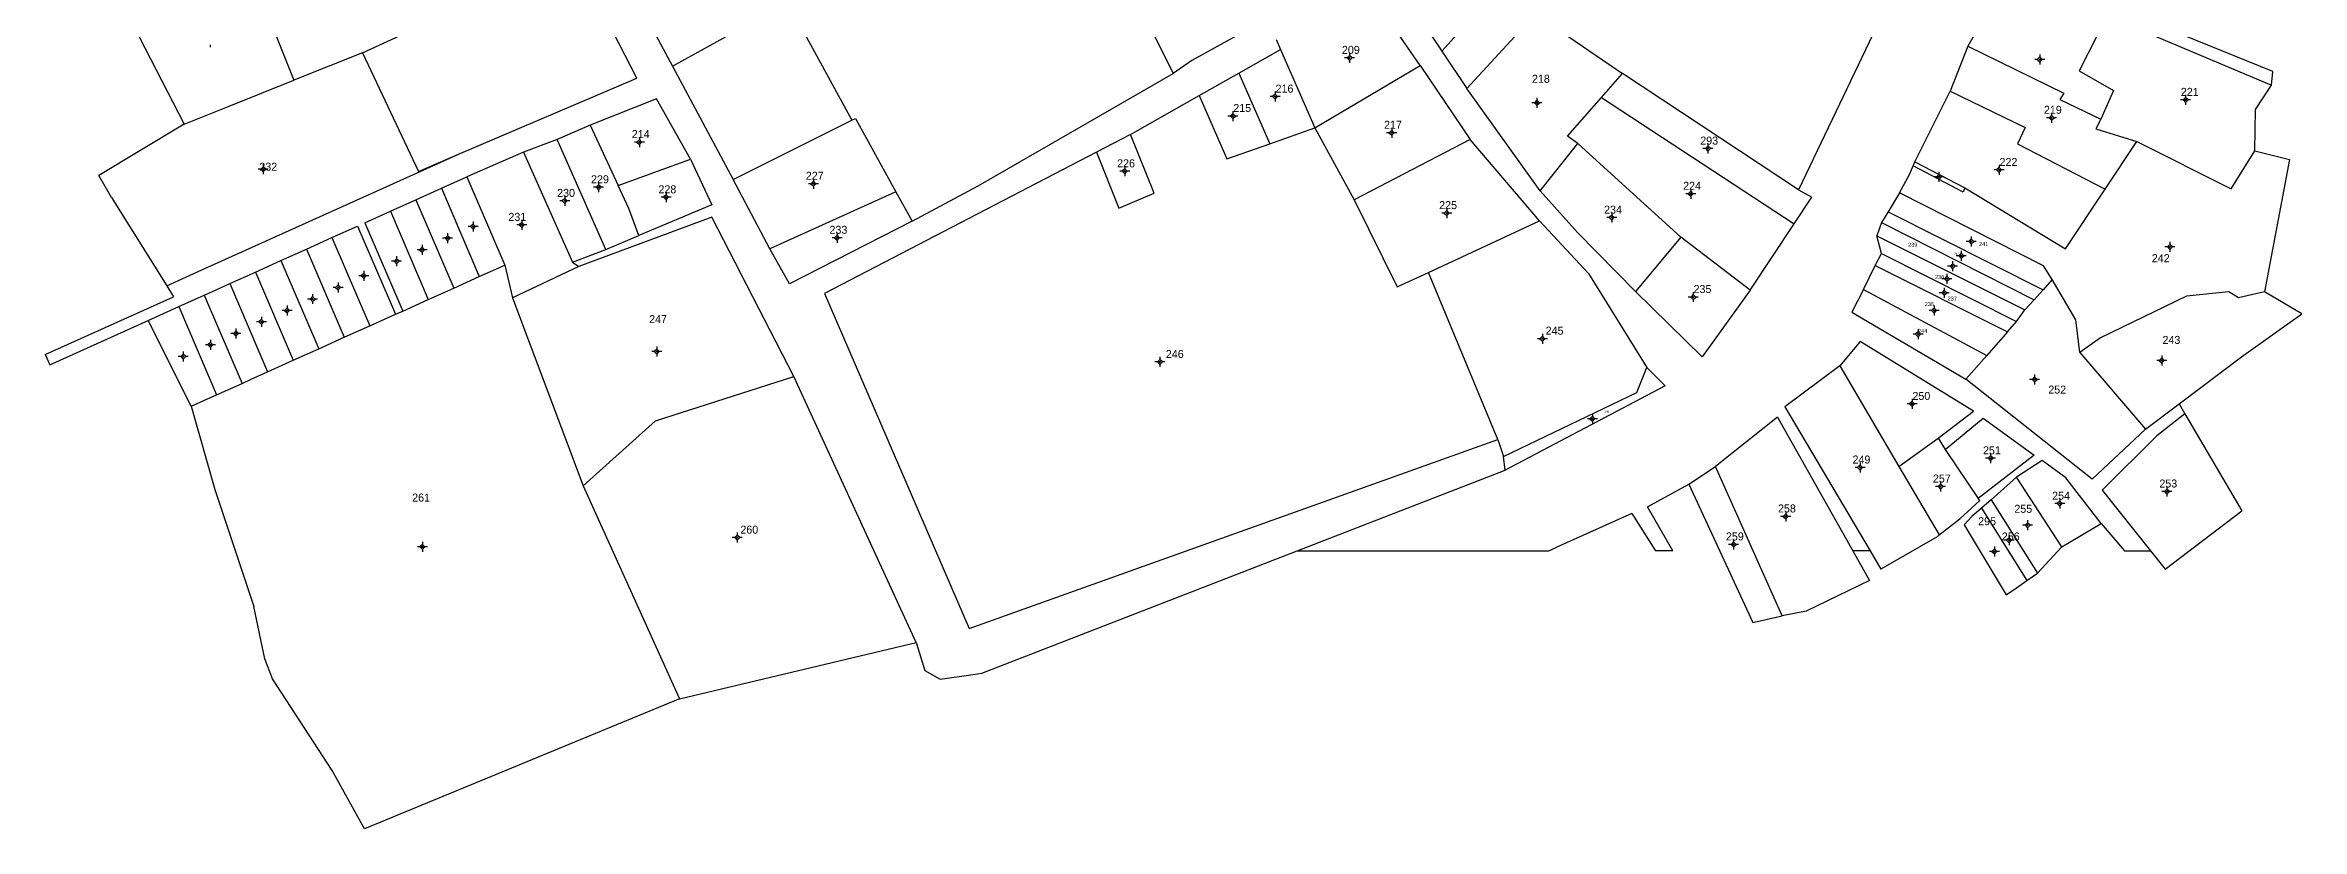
# Model space of a CAD drawing. Extents: x 364958 to 365522, y 1839430 to 1840018.
# Drawn here: x 364958 to 365522, y 1839430 to 1839626 of the extents above; entities that cross this region are included whole.
import ezdxf

# ---------------------------------------------------------------- set-up
doc = ezdxf.new("R2010")
doc.units = 0
for name, color, linetype in [('Level 10', 7, 'Continuous'), ('Level 11', 7, 'Continuous'), ('Level 15', 7, 'Continuous')]:
    doc.layers.add(name, color=color, linetype=linetype)

msp = doc.modelspace()

# ---------------------------------------------------------------- linework, layer by layer
at = {"layer": 'Level 10'}
for p, q in [((365106.21, 1839618.23), (365072.65, 1839684.1)), ((365129.58, 1839663.27), (365159.97924, 1839607.67139)), ((365008.51, 1839647.65), (365020.51, 1839617.71)), ((365295.01, 1839643.53), (365307.44, 1839624.92)), ((365229.19, 1839641.78), (365240.29, 1839619.39)), ((365302.02, 1839621.35), (365288.6, 1839640.78)), ((365307.44, 1839624.92), (365321.54, 1839640.76)), ((365445.5, 1839637.85), (365438.84, 1839626.18)), ((364979.06, 1839633.89), (364993.11, 1839606.69)), ((365115.11, 1839621.2), (365141.38, 1839635.69)), ((365313.64, 1839615.65), (365330.69, 1839634.06)), ((365334.13, 1839631.92), (365352.59, 1839619.41)), ((365417.94, 1839635.03), (365396.52, 1839590.31)), ((365470.69, 1839635.04), (365514.78, 1839616.47)), ((365515.07, 1839619.86), (365479.56, 1839634.31)), ((365037.69, 1839624.56), (365050.34, 1839630.4)), ((365110.4, 1839630.02), (365115.11, 1839621.2)), ((365259.26, 1839630.55), (365244.93, 1839622.61)), ((365266.01, 1839627.86), (365267.1, 1839625.37)), ((365438.84, 1839626.18), (365434.48, 1839614.94)), ((365438.84, 1839626.18), (365462.86, 1839614.45)), ((365471.31, 1839629.01), (365466.72, 1839620.03)), ((365037.69, 1839624.56), (365020.51, 1839617.71)), ((365037.69, 1839624.56), (365051.62, 1839594.86)), ((365115.11, 1839621.2), (365130.26, 1839592.87)), ((365244.93, 1839622.61), (365240.29, 1839619.39)), ((365256.66, 1839619.46), (365267.1, 1839625.37)), ((365267.1, 1839625.37), (365275.68, 1839605.79)), ((365275.68, 1839605.79), (365302.02, 1839621.35)), ((365302.02, 1839621.35), (365314.51, 1839602.9)), ((365307.44, 1839624.92), (365313.64, 1839615.65)), ((365004.36, 1839611.21), (365020.51, 1839617.71)), ((365061.6798, 1839599.1666), (365106.21, 1839618.23)), ((365191.51, 1839591.32), (365240.29, 1839619.39)), ((365246.74, 1839613.85), (365256.66, 1839619.46)), ((365256.66, 1839619.46), (365264.42, 1839601.81)), ((365332, 1839590.05), (365313.64, 1839615.65)), ((365347.32, 1839613.39), (365352.59, 1839619.41)), ((365396.52, 1839590.31), (365352.59, 1839619.41)), ((365425.63, 1839597.31), (365434.48, 1839614.94)), ((365434.48, 1839614.94), (365453.17, 1839605.84)), ((365466.72, 1839620.03), (365475.31, 1839615.11)), ((365475.31, 1839615.11), (365472.14, 1839607.97)), ((365510.73, 1839610.38), (365514.78, 1839616.47)), ((365514.78, 1839616.47), (365515.07, 1839619.86)), ((364993.11, 1839606.69), (365004.36, 1839611.21)), ((365111.12, 1839613.05), (365094.59, 1839606.47)), ((365119.61, 1839597.92), (365111.12, 1839613.05)), ((365229.58, 1839604.14), (365246.74, 1839613.85)), ((365246.74, 1839613.85), (365253.71, 1839598.02)), ((365338.82, 1839603.68), (365347.32, 1839613.39)), ((365347.32, 1839613.39), (365395.46, 1839581.78)), ((365462.86, 1839614.45), (365461.83, 1839612.84)), ((365461.83, 1839612.84), (365472.14, 1839607.97)), ((365510.56, 1839600), (365510.73, 1839610.38)), ((364993.11, 1839606.69), (364971.8, 1839593.88)), ((365094.59, 1839606.47), (365086.3, 1839602.86)), ((365094.59, 1839606.47), (365101.56, 1839591.4)), ((365130.26, 1839592.87), (365159.97924, 1839607.67139)), ((365159.97924, 1839607.67139), (365160.88, 1839608.12)), ((365160.88, 1839608.12), (365170.98, 1839589.81)), ((365229.58, 1839604.14), (365221.08, 1839599.67)), ((365235.52, 1839589.46), (365229.58, 1839604.14)), ((365264.42, 1839601.81), (365275.68, 1839605.79)), ((365275.68, 1839605.79), (365285.48, 1839587.76)), ((365341.4, 1839601.83), (365338.82, 1839603.68)), ((365453.17, 1839605.84), (365451.28, 1839601.76)), ((365472.14, 1839607.97), (365470.87, 1839605.51)), ((365470.87, 1839605.51), (365481.12, 1839602.34)), ((364997.53, 1839570.27), (365061.31, 1839599)), ((365051.62, 1839594.86), (365061.6798, 1839599.1666)), ((365061.31, 1839599), (365061.6798, 1839599.1666)), ((365077.92, 1839599.74), (365063.77, 1839593.53)), ((365086.3, 1839602.86), (365077.92, 1839599.74)), ((365077.92, 1839599.74), (365090.11, 1839572.18)), ((365098.46, 1839575.39), (365086.3, 1839602.86)), ((365101.56, 1839591.4), (365119.61, 1839597.92)), ((365119.61, 1839597.92), (365124.99, 1839586.57)), ((365221.08, 1839599.67), (365153.13, 1839564.37)), ((365221.08, 1839599.67), (365226.69, 1839585.69)), ((365253.71, 1839598.02), (365264.42, 1839601.81)), ((365314.51, 1839602.9), (365285.48, 1839587.76)), ((365331.85, 1839582.5), (365314.51, 1839602.9)), ((365332, 1839590.05), (365341.4, 1839601.83)), ((365341.4, 1839601.83), (365367.16, 1839578.45)), ((365451.28, 1839601.76), (365473.19, 1839590.41)), ((365473.19, 1839590.41), (365481.12, 1839602.34)), ((365481.12, 1839602.34), (365504.66, 1839590.53)), ((365504.66, 1839590.53), (365510.56, 1839600)), ((365510.56, 1839600), (365519.3, 1839597.85)), ((365519.3, 1839597.85), (365513.03, 1839564.75)), ((364974.89, 1839588.36), (364971.8, 1839593.88)), ((365057.39139, 1839590.65675), (365063.77, 1839593.53)), ((365063.77, 1839593.53), (365073.23, 1839571.48)), ((365139.47, 1839575.49), (365130.26, 1839592.87)), ((365421.82, 1839589.52), (365424.37, 1839594.25)), ((365424.37, 1839594.25), (365425.19, 1839596.32)), ((365425.19, 1839596.32), (365425.63, 1839597.31)), ((365437.69, 1839589.73), (365425.19, 1839596.32)), ((365425.63, 1839597.31), (365438.09, 1839590.75)), ((364974.89, 1839588.36), (364988.73068, 1839566.30031)), ((365044.61861, 1839584.90325), (365051.00081, 1839587.77811)), ((365051.00081, 1839587.77811), (365057.39139, 1839590.65675)), ((365051.00081, 1839587.77811), (365060.46149, 1839565.72342)), ((365057.39139, 1839590.65675), (365066.84993, 1839568.60359)), ((365104.24, 1839585.59), (365101.56, 1839591.4)), ((365124.99, 1839586.57), (365106.69, 1839578.9)), ((365170.98, 1839589.81), (365139.47, 1839575.49)), ((365170.98, 1839589.81), (365175.04, 1839582.46)), ((365175.04, 1839582.46), (365191.51, 1839591.32)), ((365226.69, 1839585.69), (365235.52, 1839589.46)), ((365285.48, 1839587.76), (365296.28, 1839566.03)), ((365341.31, 1839579.59), (365332, 1839590.05)), ((365395.46, 1839581.78), (365399.88, 1839588.44)), ((365396.52, 1839590.31), (365399.88, 1839588.44)), ((365421.82, 1839589.52), (365418.99, 1839584.81)), ((365457.8, 1839571.29), (365421.82, 1839589.52)), ((365438.09, 1839590.75), (365437.69, 1839589.73)), ((365438.09, 1839590.75), (365463.28, 1839575.56)), ((365463.28, 1839575.56), (365473.19, 1839590.41)), ((365030.03134, 1839578.32689), (365036.41, 1839581.2)), ((365036.41, 1839581.2), (365045.87, 1839559.15)), ((365038.24, 1839582.03), (365044.61861, 1839584.90325)), ((365038.24, 1839582.03), (365047.7, 1839559.97)), ((365044.61861, 1839584.90325), (365054.08144, 1839562.84702)), ((365124.97, 1839583.44), (365091.75, 1839571.1)), ((365106.69, 1839578.9), (365104.24, 1839585.59)), ((365145.42, 1839543.59), (365124.97, 1839583.44)), ((365175.04, 1839582.46), (365144.36, 1839566.78)), ((365304.08, 1839569.64), (365331.85, 1839582.5)), ((365331.85, 1839582.5), (365344.09, 1839569.32)), ((365384.45, 1839565.2), (365395.46, 1839581.78)), ((365417.25, 1839582.09), (365416.11, 1839578.76)), ((365418.99, 1839584.81), (365417.25, 1839582.09)), ((365417.25, 1839582.09), (365455.41, 1839562.76)), ((365418.99, 1839584.81), (365457.69, 1839565.28)), ((365017.26203, 1839572.57526), (365023.6407, 1839575.44838)), ((365023.6407, 1839575.44838), (365030.03134, 1839578.32689)), ((365023.6407, 1839575.44838), (365033.10199, 1839553.39536)), ((365030.03134, 1839578.32689), (365039.48839, 1839556.27376)), ((365090.11, 1839572.18), (365098.46, 1839575.39)), ((365098.46, 1839575.39), (365106.69, 1839578.9)), ((365144.36, 1839566.78), (365139.47, 1839575.49)), ((365355.85, 1839564.84), (365341.31, 1839579.59)), ((365367.16, 1839578.45), (365355.85, 1839564.84)), ((365384.45, 1839565.2), (365367.16, 1839578.45)), ((365416.11, 1839578.76), (365453.15, 1839560.26)), ((365417.28, 1839574.32), (365416.11, 1839578.76)), ((364988.73068, 1839566.30031), (364997.53, 1839570.27)), ((365004.48913, 1839566.82202), (365010.87977, 1839569.70053)), ((365010.87977, 1839569.70053), (365017.26203, 1839572.57526)), ((365010.87977, 1839569.70053), (365020.33877, 1839547.64287)), ((365017.26203, 1839572.57526), (365026.72038, 1839550.51911)), ((365066.84993, 1839568.60359), (365073.23, 1839571.48)), ((365073.23, 1839571.48), (365075.14, 1839563.31)), ((365091.75, 1839571.1), (365075.14, 1839563.31)), ((365090.11, 1839572.18), (365091.75, 1839571.1)), ((365296.28, 1839566.03), (365304.08, 1839569.64)), ((365321.39, 1839527.83), (365304.08, 1839569.64)), ((365412.78, 1839565.39), (365415.71, 1839571.33)), ((365415.71, 1839571.33), (365417.28, 1839574.32)), ((365415.71, 1839571.33), (365448.81, 1839554.81)), ((365417.28, 1839574.32), (365451.01, 1839557.36)), ((365459.93, 1839567.84), (365457.8, 1839571.29)), ((364988.73068, 1839566.30031), (364990.45, 1839563.56)), ((364991.73041, 1839561.06904), (364998.11097, 1839563.94773)), ((364998.11097, 1839563.94773), (365000, 1839564.8)), ((364998.11097, 1839563.94773), (365007.57108, 1839541.88747)), ((365000, 1839564.8), (365004.48913, 1839566.82202)), ((365004.48913, 1839566.82202), (365013.95237, 1839544.76447)), ((365054.08144, 1839562.84702), (365060.46149, 1839565.72342)), ((365060.46149, 1839565.72342), (365066.84993, 1839568.60359)), ((365153.13, 1839564.37), (365189.28, 1839480.62)), ((365344.09, 1839569.32), (365358.61, 1839545.88)), ((365372.48, 1839548.5), (365355.85, 1839564.84)), ((365384.45, 1839565.2), (365372.48, 1839548.5)), ((365412.78, 1839565.39), (365409.89, 1839559.65)), ((365412.78, 1839565.39), (365443.61, 1839548.84)), ((365455.41, 1839562.76), (365457.69, 1839565.28)), ((365459.93, 1839567.84), (365457.69, 1839565.28)), ((365465.82, 1839557.81), (365459.93, 1839567.84)), ((365504.12, 1839564.81), (365493.52, 1839563.71)), ((365506.49, 1839563.3), (365504.12, 1839564.81)), ((365513.03, 1839564.75), (365506.49, 1839563.3)), ((365522.35, 1839559.23), (365513.03, 1839564.75)), ((364958.34, 1839549.08), (364990.45, 1839563.56)), ((364984.13, 1839557.64), (364991.73041, 1839561.06904)), ((364991.73041, 1839561.06904), (365001.19037, 1839539.00915)), ((365039.48839, 1839556.27376), (365045.87, 1839559.15)), ((365045.87, 1839559.15), (365047.7, 1839559.97)), ((365047.7, 1839559.97), (365054.08144, 1839562.84702)), ((365075.14, 1839563.31), (365092.84, 1839516.22)), ((365409.89, 1839559.65), (365438.35, 1839542.97)), ((365451.01, 1839557.36), (365453.13339, 1839560.2375)), ((365453.13339, 1839560.2375), (365453.15, 1839560.26)), ((365453.15, 1839560.26), (365455.41, 1839562.76)), ((365493.52, 1839563.71), (365471.99, 1839553.25)), ((365507.25, 1839548.49), (365522.35, 1839559.23)), ((364959.49, 1839546.53), (364984.13, 1839557.64)), ((364994.83, 1839536.14), (364984.13, 1839557.64)), ((365026.72038, 1839550.51911), (365033.10199, 1839553.39536)), ((365033.10199, 1839553.39536), (365039.48839, 1839556.27376)), ((365448.81, 1839554.81), (365443.61, 1839548.84)), ((365448.81, 1839554.81), (365451.01, 1839557.36)), ((365466.83, 1839549.64), (365465.82, 1839557.81)), ((365471.99, 1839553.25), (365466.83, 1839549.64)), ((364958.34, 1839549.08), (364959.49, 1839546.53)), ((365013.95237, 1839544.76447), (365020.33877, 1839547.64287)), ((365020.33877, 1839547.64287), (365026.72038, 1839550.51911)), ((365411.93, 1839552.36), (365406.87, 1839546.24)), ((365440.31, 1839534.95), (365411.93, 1839552.36)), ((365443.61, 1839548.84), (365438.35, 1839542.97)), ((365466.83, 1839549.64), (365483.31, 1839530.45)), ((365491.68, 1839536.76), (365507.25, 1839548.49)), ((365001.19037, 1839539.00915), (365007.57108, 1839541.88747)), ((365007.57108, 1839541.88747), (365009.86, 1839542.92)), ((365009.86, 1839542.92), (365013.95237, 1839544.76447)), ((365110.88, 1839532.55), (365145.42, 1839543.59)), ((365175.99, 1839477.12), (365145.42, 1839543.59)), ((365363.25, 1839541.26), (365323.27, 1839520.17)), ((365356.15, 1839539.6), (365358.61, 1839545.88)), ((365358.61, 1839545.88), (365363.25, 1839541.26)), ((365406.87, 1839546.24), (365393.1, 1839536.04)), ((365406.87, 1839546.24), (365421.65, 1839521.11)), ((365469.98, 1839517.91), (365438.35, 1839542.97)), ((364994.83, 1839536.14), (365001.19037, 1839539.00915)), ((364994.83, 1839536.14), (365000.76, 1839515.34)), ((365322.84, 1839523.63), (365356.15, 1839539.6)), ((365393.1, 1839536.04), (365414.44, 1839500)), ((365483.31, 1839530.45), (365491.68, 1839536.76)), ((365491.68, 1839536.76), (365493.12, 1839534.3)), ((365092.84, 1839516.22), (365110.88, 1839532.55)), ((365391.34, 1839533.43), (365375.83, 1839521.11)), ((365391.34, 1839533.43), (365410.11, 1839500)), ((365431.47, 1839528.14), (365440.31, 1839534.95)), ((365433.22, 1839525.36), (365442.71, 1839533.17)), ((365442.71, 1839533.17), (365455.45, 1839523.95)), ((365483.31, 1839530.45), (365469.98, 1839517.91)), ((365493.12, 1839534.3), (365486.1, 1839528.79)), ((365493.12, 1839534.3), (365507.38, 1839509.99)), ((365189.28, 1839480.62), (365321.39, 1839527.83)), ((365321.39, 1839527.83), (365322.84, 1839523.63)), ((365421.65, 1839521.11), (365431.47, 1839528.14)), ((365431.47, 1839528.14), (365433.22, 1839525.36)), ((365433.22, 1839525.36), (365441.48, 1839513.1)), ((365486.1, 1839528.79), (365472.48, 1839515.16)), ((365271.26, 1839500), (365323.27, 1839520.17)), ((365323.27, 1839520.17), (365322.84, 1839523.63)), ((365369.13, 1839516.69), (365375.83, 1839521.11)), ((365392.45, 1839483.78), (365375.83, 1839521.11)), ((365421.65, 1839521.11), (365431.74, 1839504.03)), ((365455.45, 1839523.95), (365441.48, 1839513.1)), ((365457.48, 1839522.62), (365451.07, 1839518.43)), ((365463.38, 1839518.24), (365457.48, 1839522.62)), ((365000.76, 1839515.34), (365010.48, 1839486.08)), ((365092.84, 1839516.22), (365116.85, 1839463.01)), ((365358.81, 1839511.04), (365369.13, 1839516.69)), ((365369.13, 1839516.69), (365385.15, 1839482.11)), ((365441.84, 1839512.61), (365441.48, 1839513.1)), ((365451.07, 1839518.43), (365444.71, 1839512.74)), ((365462.36, 1839500.99), (365451.07, 1839518.43)), ((365472.18, 1839506.81), (365463.38, 1839518.24)), ((365472.48, 1839515.16), (365484.51, 1839500)), ((365354.93, 1839509.37), (365336.15, 1839500.9)), ((365354.93, 1839509.37), (365360.81, 1839500)), ((365365.11, 1839500), (365358.81, 1839511.04)), ((365431.74, 1839504.03), (365436.86, 1839508)), ((365436.86, 1839508), (365441.84, 1839512.61)), ((365439.83, 1839508.6), (365437.91, 1839506.52)), ((365442.26, 1839510.68), (365439.83, 1839508.6)), ((365444.71, 1839512.74), (365442.26, 1839510.68)), ((365442.26, 1839510.68), (365453.65, 1839492.57)), ((365444.71, 1839512.74), (365456.29, 1839494.39)), ((365488.18, 1839495.38), (365507.38, 1839509.99)), ((365431.18, 1839503.52), (365417.13, 1839495.45)), ((365431.74, 1839504.03), (365431.18, 1839503.52)), ((365437.91, 1839506.52), (365448.48, 1839489.01)), ((365462.36, 1839500.99), (365472.18, 1839506.81)), ((365472.18, 1839506.81), (365478.06, 1839500)), ((365192.44, 1839469.43), (365271.26, 1839500)), ((365271.26, 1839500), (365298.29, 1839500)), ((365298.29, 1839500), (365312.23, 1839500.01)), ((365312.23, 1839500.01), (365325.3, 1839500.01)), ((365325.3, 1839500.01), (365334.19, 1839500.01)), ((365334.19, 1839500.01), (365336.15, 1839500.9)), ((365365.11, 1839500), (365360.81, 1839500)), ((365414.44, 1839500), (365410.11, 1839500)), ((365410.11, 1839500), (365414.28, 1839492.58)), ((365414.44, 1839500), (365417.13, 1839495.45)), ((365456.29, 1839494.39), (365462.36, 1839500.99)), ((365478.06, 1839500), (365484.51, 1839500)), ((365484.51, 1839500), (365488.18, 1839495.38)), ((365414.28, 1839492.58), (365398.45, 1839484.9)), ((365448.48, 1839489.01), (365451.01, 1839490.76)), ((365451.01, 1839490.76), (365453.65, 1839492.57)), ((365453.65, 1839492.57), (365456.29, 1839494.39)), ((365013.26, 1839472.99), (365010.48, 1839486.08)), ((365398.45, 1839484.9), (365392.45, 1839483.78)), ((365385.15, 1839482.11), (365392.45, 1839483.78)), ((365116.85, 1839463.01), (365175.99, 1839477.12)), ((365175.99, 1839477.12), (365178.2, 1839470.06)), ((365015.15, 1839468.01), (365013.26, 1839472.99)), ((365030.11, 1839445.08), (365015.15, 1839468.01)), ((365178.2, 1839470.06), (365182.03, 1839467.94)), ((365182.03, 1839467.94), (365190.27, 1839469.12)), ((365190.27, 1839469.12), (365192.44, 1839469.43)), ((365116.85, 1839463.01), (365038.13, 1839430.47)), ((365038.13, 1839430.47), (365030.11, 1839445.08))]:
    msp.add_line(p, q, dxfattribs=at)
at = {"layer": 'Level 11'}
for p, q in [((364999.62, 1839626.545), (364999.62, 1839625.92)), ((365283.725, 1839623.28), (365283.1, 1839623.28)), ((365284.35, 1839623.905), (365283.725, 1839623.28)), ((365283.725, 1839623.28), (365284.35, 1839622.655)), ((365284.35, 1839624.53), (365284.35, 1839623.905)), ((365284.975, 1839623.28), (365284.35, 1839623.905)), ((365284.35, 1839622.655), (365284.975, 1839623.28)), ((365284.35, 1839622.655), (365284.35, 1839622.03)), ((365285.6, 1839623.28), (365284.975, 1839623.28)), ((365456.235, 1839622.91), (365455.61, 1839622.91)), ((365456.86, 1839623.535), (365456.235, 1839622.91)), ((365456.235, 1839622.91), (365456.86, 1839622.285)), ((365456.86, 1839624.16), (365456.86, 1839623.535)), ((365457.485, 1839622.91), (365456.86, 1839623.535)), ((365456.86, 1839622.285), (365457.485, 1839622.91)), ((365456.86, 1839622.285), (365456.86, 1839621.66)), ((365458.11, 1839622.91), (365457.485, 1839622.91)), ((365265.75, 1839614.84), (365265.75, 1839614.215)), ((365255.18, 1839609.365), (365254.555, 1839608.74)), ((365255.18, 1839609.99), (365255.18, 1839609.365)), ((365255.805, 1839608.74), (365255.18, 1839609.365)), ((365265.125, 1839613.59), (365264.5, 1839613.59)), ((365265.75, 1839614.215), (365265.125, 1839613.59)), ((365265.125, 1839613.59), (365265.75, 1839612.965)), ((365266.375, 1839613.59), (365265.75, 1839614.215)), ((365265.75, 1839612.965), (365266.375, 1839613.59)), ((365265.75, 1839612.965), (365265.75, 1839612.34)), ((365267, 1839613.59), (365266.375, 1839613.59)), ((365330.555, 1839612.06), (365329.93, 1839612.06)), ((365331.18, 1839612.685), (365330.555, 1839612.06)), ((365330.555, 1839612.06), (365331.18, 1839611.435)), ((365331.18, 1839613.31), (365331.18, 1839612.685)), ((365331.805, 1839612.06), (365331.18, 1839612.685)), ((365331.18, 1839611.435), (365331.805, 1839612.06)), ((365331.18, 1839611.435), (365331.18, 1839610.81)), ((365332.43, 1839612.06), (365331.805, 1839612.06)), ((365459.79, 1839608.925), (365459.165, 1839608.3)), ((365459.79, 1839609.55), (365459.79, 1839608.925)), ((365460.415, 1839608.3), (365459.79, 1839608.925)), ((365492.675, 1839612.78), (365492.05, 1839612.78)), ((365493.3, 1839613.405), (365492.675, 1839612.78)), ((365492.675, 1839612.78), (365493.3, 1839612.155)), ((365493.3, 1839614.03), (365493.3, 1839613.405)), ((365493.925, 1839612.78), (365493.3, 1839613.405)), ((365493.3, 1839612.155), (365493.925, 1839612.78)), ((365493.3, 1839612.155), (365493.3, 1839611.53)), ((365494.55, 1839612.78), (365493.925, 1839612.78)), ((365106.87, 1839603.47), (365106.87, 1839602.845)), ((365254.555, 1839608.74), (365253.93, 1839608.74)), ((365254.555, 1839608.74), (365255.18, 1839608.115)), ((365255.18, 1839608.115), (365255.805, 1839608.74)), ((365255.18, 1839608.115), (365255.18, 1839607.49)), ((365256.43, 1839608.74), (365255.805, 1839608.74)), ((365294.245, 1839604.56), (365293.62, 1839604.56)), ((365294.87, 1839605.185), (365294.245, 1839604.56)), ((365294.245, 1839604.56), (365294.87, 1839603.935)), ((365294.87, 1839605.81), (365294.87, 1839605.185)), ((365295.495, 1839604.56), (365294.87, 1839605.185)), ((365294.87, 1839603.935), (365295.495, 1839604.56)), ((365294.87, 1839603.935), (365294.87, 1839603.31)), ((365296.12, 1839604.56), (365295.495, 1839604.56)), ((365459.165, 1839608.3), (365458.54, 1839608.3)), ((365459.165, 1839608.3), (365459.79, 1839607.675)), ((365459.79, 1839607.675), (365460.415, 1839608.3)), ((365459.79, 1839607.675), (365459.79, 1839607.05)), ((365461.04, 1839608.3), (365460.415, 1839608.3)), ((365106.245, 1839602.22), (365105.62, 1839602.22)), ((365106.87, 1839602.845), (365106.245, 1839602.22)), ((365106.245, 1839602.22), (365106.87, 1839601.595)), ((365107.495, 1839602.22), (365106.87, 1839602.845)), ((365106.87, 1839601.595), (365107.495, 1839602.22)), ((365106.87, 1839601.595), (365106.87, 1839600.97)), ((365108.12, 1839602.22), (365107.495, 1839602.22)), ((365373.275, 1839600.6), (365372.65, 1839600.6)), ((365373.9, 1839601.225), (365373.275, 1839600.6)), ((365373.275, 1839600.6), (365373.9, 1839599.975)), ((365373.9, 1839601.85), (365373.9, 1839601.225)), ((365374.525, 1839600.6), (365373.9, 1839601.225)), ((365373.9, 1839599.975), (365374.525, 1839600.6)), ((365373.9, 1839599.975), (365373.9, 1839599.35)), ((365375.15, 1839600.6), (365374.525, 1839600.6)), ((365012.245, 1839595.43), (365011.62, 1839595.43)), ((365012.87, 1839596.055), (365012.245, 1839595.43)), ((365012.245, 1839595.43), (365012.87, 1839594.805)), ((365012.87, 1839596.68), (365012.87, 1839596.055)), ((365013.495, 1839595.43), (365012.87, 1839596.055)), ((365012.87, 1839594.805), (365013.495, 1839595.43)), ((365012.87, 1839594.805), (365012.87, 1839594.18)), ((365014.12, 1839595.43), (365013.495, 1839595.43)), ((365096.68, 1839592.18), (365096.68, 1839591.555)), ((365150.35, 1839592.435), (365149.725, 1839591.81)), ((365150.35, 1839593.06), (365150.35, 1839592.435)), ((365150.975, 1839591.81), (365150.35, 1839592.435)), ((365227.525, 1839594.92), (365226.9, 1839594.92)), ((365228.15, 1839595.545), (365227.525, 1839594.92)), ((365227.525, 1839594.92), (365228.15, 1839594.295)), ((365228.15, 1839596.17), (365228.15, 1839595.545)), ((365228.775, 1839594.92), (365228.15, 1839595.545)), ((365228.15, 1839594.295), (365228.775, 1839594.92)), ((365228.15, 1839594.295), (365228.15, 1839593.67)), ((365229.4, 1839594.92), (365228.775, 1839594.92)), ((365431.035, 1839593.52), (365430.41, 1839593.52)), ((365431.66, 1839594.145), (365431.035, 1839593.52)), ((365431.035, 1839593.52), (365431.66, 1839592.895)), ((365431.66, 1839594.77), (365431.66, 1839594.145)), ((365432.285, 1839593.52), (365431.66, 1839594.145)), ((365431.66, 1839592.895), (365432.285, 1839593.52)), ((365431.66, 1839592.895), (365431.66, 1839592.27)), ((365432.91, 1839593.52), (365432.285, 1839593.52)), ((365446.065, 1839595.25), (365445.44, 1839595.25)), ((365446.69, 1839595.875), (365446.065, 1839595.25)), ((365446.065, 1839595.25), (365446.69, 1839594.625)), ((365446.69, 1839596.5), (365446.69, 1839595.875)), ((365447.315, 1839595.25), (365446.69, 1839595.875)), ((365446.69, 1839594.625), (365447.315, 1839595.25)), ((365446.69, 1839594.625), (365446.69, 1839594)), ((365447.94, 1839595.25), (365447.315, 1839595.25)), ((365087.585, 1839587.52), (365086.96, 1839587.52)), ((365088.21, 1839588.145), (365087.585, 1839587.52)), ((365087.585, 1839587.52), (365088.21, 1839586.895)), ((365088.21, 1839588.77), (365088.21, 1839588.145)), ((365088.835, 1839587.52), (365088.21, 1839588.145)), ((365088.21, 1839586.895), (365088.835, 1839587.52)), ((365088.21, 1839586.895), (365088.21, 1839586.27)), ((365089.46, 1839587.52), (365088.835, 1839587.52)), ((365096.055, 1839590.93), (365095.43, 1839590.93)), ((365096.68, 1839591.555), (365096.055, 1839590.93)), ((365096.055, 1839590.93), (365096.68, 1839590.305)), ((365097.305, 1839590.93), (365096.68, 1839591.555)), ((365096.68, 1839590.305), (365097.305, 1839590.93)), ((365096.68, 1839590.305), (365096.68, 1839589.68)), ((365097.93, 1839590.93), (365097.305, 1839590.93)), ((365112.905, 1839588.41), (365112.28, 1839588.41)), ((365113.53, 1839589.035), (365112.905, 1839588.41)), ((365112.905, 1839588.41), (365113.53, 1839587.785)), ((365113.53, 1839589.66), (365113.53, 1839589.035)), ((365114.155, 1839588.41), (365113.53, 1839589.035)), ((365113.53, 1839587.785), (365114.155, 1839588.41)), ((365113.53, 1839587.785), (365113.53, 1839587.16)), ((365114.78, 1839588.41), (365114.155, 1839588.41)), ((365149.725, 1839591.81), (365149.1, 1839591.81)), ((365149.725, 1839591.81), (365150.35, 1839591.185)), ((365150.35, 1839591.185), (365150.975, 1839591.81)), ((365150.35, 1839591.185), (365150.35, 1839590.56)), ((365151.6, 1839591.81), (365150.975, 1839591.81)), ((365368.985, 1839589.3), (365368.36, 1839589.3)), ((365369.61, 1839589.925), (365368.985, 1839589.3)), ((365368.985, 1839589.3), (365369.61, 1839588.675)), ((365369.61, 1839590.55), (365369.61, 1839589.925)), ((365370.235, 1839589.3), (365369.61, 1839589.925)), ((365369.61, 1839588.675), (365370.235, 1839589.3)), ((365369.61, 1839588.675), (365369.61, 1839588.05)), ((365370.86, 1839589.3), (365370.235, 1839589.3)), ((365064.685, 1839581.07), (365064.06, 1839581.07)), ((365065.31, 1839581.695), (365064.685, 1839581.07)), ((365064.685, 1839581.07), (365065.31, 1839580.445)), ((365065.31, 1839582.32), (365065.31, 1839581.695)), ((365065.935, 1839581.07), (365065.31, 1839581.695)), ((365065.31, 1839580.445), (365065.935, 1839581.07)), ((365066.56, 1839581.07), (365065.935, 1839581.07)), ((365076.825, 1839581.52), (365076.2, 1839581.52)), ((365077.45, 1839582.145), (365076.825, 1839581.52)), ((365076.825, 1839581.52), (365077.45, 1839580.895)), ((365077.45, 1839582.77), (365077.45, 1839582.145)), ((365078.075, 1839581.52), (365077.45, 1839582.145)), ((365077.45, 1839580.895), (365078.075, 1839581.52)), ((365077.45, 1839580.895), (365077.45, 1839580.27)), ((365078.7, 1839581.52), (365078.075, 1839581.52)), ((365308.025, 1839584.46), (365307.4, 1839584.46)), ((365308.65, 1839585.085), (365308.025, 1839584.46)), ((365308.025, 1839584.46), (365308.65, 1839583.835)), ((365308.65, 1839585.71), (365308.65, 1839585.085)), ((365309.275, 1839584.46), (365308.65, 1839585.085)), ((365308.65, 1839583.835), (365309.275, 1839584.46)), ((365308.65, 1839583.835), (365308.65, 1839583.21)), ((365309.9, 1839584.46), (365309.275, 1839584.46)), ((365349.255, 1839583.34), (365348.63, 1839583.34)), ((365349.88, 1839583.965), (365349.255, 1839583.34)), ((365349.255, 1839583.34), (365349.88, 1839582.715)), ((365349.88, 1839584.59), (365349.88, 1839583.965)), ((365350.505, 1839583.34), (365349.88, 1839583.965)), ((365349.88, 1839582.715), (365350.505, 1839583.34)), ((365349.88, 1839582.715), (365349.88, 1839582.09)), ((365351.13, 1839583.34), (365350.505, 1839583.34)), ((365051.915, 1839575.31), (365051.29, 1839575.31)), ((365052.54, 1839575.935), (365051.915, 1839575.31)), ((365051.915, 1839575.31), (365052.54, 1839574.685)), ((365052.54, 1839576.56), (365052.54, 1839575.935)), ((365053.165, 1839575.31), (365052.54, 1839575.935)), ((365052.54, 1839574.685), (365053.165, 1839575.31)), ((365053.79, 1839575.31), (365053.165, 1839575.31)), ((365058.305, 1839578.19), (365057.68, 1839578.19)), ((365058.93, 1839578.815), (365058.305, 1839578.19)), ((365058.305, 1839578.19), (365058.93, 1839577.565)), ((365058.93, 1839579.44), (365058.93, 1839578.815)), ((365059.555, 1839578.19), (365058.93, 1839578.815)), ((365058.93, 1839577.565), (365059.555, 1839578.19)), ((365058.93, 1839577.565), (365058.93, 1839576.94)), ((365060.18, 1839578.19), (365059.555, 1839578.19)), ((365065.31, 1839580.445), (365065.31, 1839579.82)), ((365155.645, 1839578.3), (365155.02, 1839578.3)), ((365156.27, 1839578.925), (365155.645, 1839578.3)), ((365155.645, 1839578.3), (365156.27, 1839577.675)), ((365156.27, 1839579.55), (365156.27, 1839578.925)), ((365156.895, 1839578.3), (365156.27, 1839578.925)), ((365156.27, 1839577.675), (365156.895, 1839578.3)), ((365156.27, 1839577.675), (365156.27, 1839577.05)), ((365157.52, 1839578.3), (365156.895, 1839578.3)), ((365437.24, 1839575.03), (365437.24, 1839574.405)), ((365439.085, 1839577.4), (365438.46, 1839577.4)), ((365439.71, 1839578.025), (365439.085, 1839577.4)), ((365439.085, 1839577.4), (365439.71, 1839576.775)), ((365439.71, 1839578.65), (365439.71, 1839578.025)), ((365440.335, 1839577.4), (365439.71, 1839578.025)), ((365439.71, 1839576.775), (365440.335, 1839577.4)), ((365439.71, 1839576.775), (365439.71, 1839576.15)), ((365440.96, 1839577.4), (365440.335, 1839577.4)), ((365488.735, 1839575.99), (365488.11, 1839575.99)), ((365489.36, 1839576.615), (365488.735, 1839575.99)), ((365488.735, 1839575.99), (365489.36, 1839575.365)), ((365489.36, 1839577.24), (365489.36, 1839576.615)), ((365489.985, 1839575.99), (365489.36, 1839576.615)), ((365489.36, 1839575.365), (365489.985, 1839575.99)), ((365489.36, 1839575.365), (365489.36, 1839574.74)), ((365490.61, 1839575.99), (365489.985, 1839575.99)), ((365037.95, 1839569.99), (365037.95, 1839569.365)), ((365045.535, 1839572.44), (365044.91, 1839572.44)), ((365046.16, 1839573.065), (365045.535, 1839572.44)), ((365045.535, 1839572.44), (365046.16, 1839571.815)), ((365046.16, 1839573.69), (365046.16, 1839573.065)), ((365046.785, 1839572.44), (365046.16, 1839573.065)), ((365046.16, 1839571.815), (365046.785, 1839572.44)), ((365046.16, 1839571.815), (365046.16, 1839571.19)), ((365047.41, 1839572.44), (365046.785, 1839572.44)), ((365052.54, 1839574.685), (365052.54, 1839574.06)), ((365434.425, 1839571.18), (365433.8, 1839571.18)), ((365435.05, 1839571.805), (365434.425, 1839571.18)), ((365434.425, 1839571.18), (365435.05, 1839570.555)), ((365435.05, 1839572.43), (365435.05, 1839571.805)), ((365435.675, 1839571.18), (365435.05, 1839571.805)), ((365435.05, 1839570.555), (365435.675, 1839571.18)), ((365435.05, 1839570.555), (365435.05, 1839569.93)), ((365436.3, 1839571.18), (365435.675, 1839571.18)), ((365436.615, 1839573.78), (365435.99, 1839573.78)), ((365437.24, 1839574.405), (365436.615, 1839573.78)), ((365436.615, 1839573.78), (365437.24, 1839573.155)), ((365437.865, 1839573.78), (365437.24, 1839574.405)), ((365437.24, 1839573.155), (365437.865, 1839573.78)), ((365437.24, 1839573.155), (365437.24, 1839572.53)), ((365438.49, 1839573.78), (365437.865, 1839573.78)), ((365025.18, 1839564.23), (365025.18, 1839563.605)), ((365030.945, 1839565.86), (365030.32, 1839565.86)), ((365031.57, 1839566.485), (365030.945, 1839565.86)), ((365030.945, 1839565.86), (365031.57, 1839565.235)), ((365031.57, 1839567.11), (365031.57, 1839566.485)), ((365032.195, 1839565.86), (365031.57, 1839566.485)), ((365031.57, 1839565.235), (365032.195, 1839565.86)), ((365031.57, 1839565.235), (365031.57, 1839564.61)), ((365032.82, 1839565.86), (365032.195, 1839565.86)), ((365037.325, 1839568.74), (365036.7, 1839568.74)), ((365037.95, 1839569.365), (365037.325, 1839568.74)), ((365037.325, 1839568.74), (365037.95, 1839568.115)), ((365038.575, 1839568.74), (365037.95, 1839569.365)), ((365037.95, 1839568.115), (365038.575, 1839568.74)), ((365037.95, 1839568.115), (365037.95, 1839567.49)), ((365039.2, 1839568.74), (365038.575, 1839568.74)), ((365370.23, 1839564.105), (365369.605, 1839563.48)), ((365370.23, 1839564.73), (365370.23, 1839564.105)), ((365370.855, 1839563.48), (365370.23, 1839564.105)), ((365432.345, 1839564.56), (365431.72, 1839564.56)), ((365432.97, 1839565.185), (365432.345, 1839564.56)), ((365432.345, 1839564.56), (365432.97, 1839563.935)), ((365433.005, 1839568.06), (365432.38, 1839568.06)), ((365432.97, 1839565.81), (365432.97, 1839565.185)), ((365433.595, 1839564.56), (365432.97, 1839565.185)), ((365432.97, 1839563.935), (365433.595, 1839564.56)), ((365432.97, 1839563.935), (365432.97, 1839563.31)), ((365433.63, 1839568.685), (365433.005, 1839568.06)), ((365433.005, 1839568.06), (365433.63, 1839567.435)), ((365434.22, 1839564.56), (365433.595, 1839564.56)), ((365433.63, 1839569.31), (365433.63, 1839568.685)), ((365434.255, 1839568.06), (365433.63, 1839568.685)), ((365433.63, 1839567.435), (365434.255, 1839568.06)), ((365433.63, 1839567.435), (365433.63, 1839566.81)), ((365434.88, 1839568.06), (365434.255, 1839568.06)), ((365012.41, 1839558.48), (365012.41, 1839557.855)), ((365018.175, 1839560.11), (365017.55, 1839560.11)), ((365018.8, 1839560.735), (365018.175, 1839560.11)), ((365018.175, 1839560.11), (365018.8, 1839559.485)), ((365018.8, 1839561.36), (365018.8, 1839560.735)), ((365019.425, 1839560.11), (365018.8, 1839560.735)), ((365018.8, 1839559.485), (365019.425, 1839560.11)), ((365018.8, 1839559.485), (365018.8, 1839558.86)), ((365020.05, 1839560.11), (365019.425, 1839560.11)), ((365024.555, 1839562.98), (365023.93, 1839562.98)), ((365025.18, 1839563.605), (365024.555, 1839562.98)), ((365024.555, 1839562.98), (365025.18, 1839562.355)), ((365025.805, 1839562.98), (365025.18, 1839563.605)), ((365025.18, 1839562.355), (365025.805, 1839562.98)), ((365025.18, 1839562.355), (365025.18, 1839561.73)), ((365026.43, 1839562.98), (365025.805, 1839562.98)), ((365369.605, 1839563.48), (365368.98, 1839563.48)), ((365369.605, 1839563.48), (365370.23, 1839562.855)), ((365370.23, 1839562.855), (365370.855, 1839563.48)), ((365370.23, 1839562.855), (365370.23, 1839562.23)), ((365371.48, 1839563.48), (365370.855, 1839563.48)), ((365429.825, 1839560.08), (365429.2, 1839560.08)), ((365430.45, 1839560.705), (365429.825, 1839560.08)), ((365429.825, 1839560.08), (365430.45, 1839559.455)), ((365430.45, 1839561.33), (365430.45, 1839560.705)), ((365431.075, 1839560.08), (365430.45, 1839560.705)), ((365430.45, 1839559.455), (365431.075, 1839560.08)), ((365430.45, 1839559.455), (365430.45, 1839558.83)), ((365431.7, 1839560.08), (365431.075, 1839560.08)), ((364999.65, 1839552.73), (364999.65, 1839552.105)), ((365005.405, 1839554.35), (365004.78, 1839554.35)), ((365006.03, 1839554.975), (365005.405, 1839554.35)), ((365005.405, 1839554.35), (365006.03, 1839553.725)), ((365006.03, 1839555.6), (365006.03, 1839554.975)), ((365006.655, 1839554.35), (365006.03, 1839554.975)), ((365006.03, 1839553.725), (365006.655, 1839554.35)), ((365006.03, 1839553.725), (365006.03, 1839553.1)), ((365007.28, 1839554.35), (365006.655, 1839554.35)), ((365011.785, 1839557.23), (365011.16, 1839557.23)), ((365012.41, 1839557.855), (365011.785, 1839557.23)), ((365011.785, 1839557.23), (365012.41, 1839556.605)), ((365013.035, 1839557.23), (365012.41, 1839557.855)), ((365012.41, 1839556.605), (365013.035, 1839557.23)), ((365012.41, 1839556.605), (365012.41, 1839555.98)), ((365013.66, 1839557.23), (365013.035, 1839557.23)), ((365331.925, 1839553.06), (365331.3, 1839553.06)), ((365332.55, 1839553.685), (365331.925, 1839553.06)), ((365331.925, 1839553.06), (365332.55, 1839552.435)), ((365332.55, 1839554.31), (365332.55, 1839553.685)), ((365333.175, 1839553.06), (365332.55, 1839553.685)), ((365332.55, 1839552.435), (365333.175, 1839553.06)), ((365333.8, 1839553.06), (365333.175, 1839553.06)), ((365425.815, 1839554.18), (365425.19, 1839554.18)), ((365426.44, 1839554.805), (365425.815, 1839554.18)), ((365425.815, 1839554.18), (365426.44, 1839553.555)), ((365426.44, 1839555.43), (365426.44, 1839554.805)), ((365427.065, 1839554.18), (365426.44, 1839554.805)), ((365426.44, 1839553.555), (365427.065, 1839554.18)), ((365426.44, 1839553.555), (365426.44, 1839552.93)), ((365427.69, 1839554.18), (365427.065, 1839554.18)), ((364992.225, 1839548.6), (364991.6, 1839548.6)), ((364992.85, 1839549.225), (364992.225, 1839548.6)), ((364992.225, 1839548.6), (364992.85, 1839547.975)), ((364992.85, 1839549.85), (364992.85, 1839549.225)), ((364993.475, 1839548.6), (364992.85, 1839549.225)), ((364992.85, 1839547.975), (364993.475, 1839548.6)), ((364992.85, 1839547.975), (364992.85, 1839547.35)), ((364994.1, 1839548.6), (364993.475, 1839548.6)), ((364999.025, 1839551.48), (364998.4, 1839551.48)), ((364999.65, 1839552.105), (364999.025, 1839551.48)), ((364999.025, 1839551.48), (364999.65, 1839550.855)), ((365000.275, 1839551.48), (364999.65, 1839552.105)), ((364999.65, 1839550.855), (365000.275, 1839551.48)), ((364999.65, 1839550.855), (364999.65, 1839550.23)), ((365000.9, 1839551.48), (365000.275, 1839551.48)), ((365110.585, 1839549.83), (365109.96, 1839549.83)), ((365111.21, 1839550.455), (365110.585, 1839549.83)), ((365110.585, 1839549.83), (365111.21, 1839549.205)), ((365111.21, 1839551.08), (365111.21, 1839550.455)), ((365111.835, 1839549.83), (365111.21, 1839550.455)), ((365111.21, 1839549.205), (365111.835, 1839549.83)), ((365111.21, 1839549.205), (365111.21, 1839548.58)), ((365112.46, 1839549.83), (365111.835, 1839549.83)), ((365236.315, 1839547.24), (365235.69, 1839547.24)), ((365236.94, 1839547.865), (365236.315, 1839547.24)), ((365236.315, 1839547.24), (365236.94, 1839546.615)), ((365236.94, 1839548.49), (365236.94, 1839547.865)), ((365237.565, 1839547.24), (365236.94, 1839547.865)), ((365236.94, 1839546.615), (365237.565, 1839547.24)), ((365238.19, 1839547.24), (365237.565, 1839547.24)), ((365332.55, 1839552.435), (365332.55, 1839551.81)), ((365486.705, 1839547.63), (365486.08, 1839547.63)), ((365487.33, 1839548.255), (365486.705, 1839547.63)), ((365486.705, 1839547.63), (365487.33, 1839547.005)), ((365487.33, 1839548.88), (365487.33, 1839548.255)), ((365487.955, 1839547.63), (365487.33, 1839548.255)), ((365487.33, 1839547.005), (365487.955, 1839547.63)), ((365487.33, 1839547.005), (365487.33, 1839546.38)), ((365488.58, 1839547.63), (365487.955, 1839547.63)), ((365236.94, 1839546.615), (365236.94, 1839545.99)), ((365454.925, 1839542.88), (365454.3, 1839542.88)), ((365455.55, 1839543.505), (365454.925, 1839542.88)), ((365454.925, 1839542.88), (365455.55, 1839542.255)), ((365455.55, 1839544.13), (365455.55, 1839543.505)), ((365456.175, 1839542.88), (365455.55, 1839543.505)), ((365455.55, 1839542.255), (365456.175, 1839542.88)), ((365455.55, 1839542.255), (365455.55, 1839541.63)), ((365456.8, 1839542.88), (365456.175, 1839542.88)), ((365424.305, 1839536.74), (365423.68, 1839536.74)), ((365424.93, 1839537.365), (365424.305, 1839536.74)), ((365424.305, 1839536.74), (365424.93, 1839536.115)), ((365424.93, 1839537.99), (365424.93, 1839537.365)), ((365425.555, 1839536.74), (365424.93, 1839537.365)), ((365424.93, 1839536.115), (365425.555, 1839536.74)), ((365424.93, 1839536.115), (365424.93, 1839535.49)), ((365426.18, 1839536.74), (365425.555, 1839536.74)), ((365344.415, 1839533.02), (365343.79, 1839533.02)), ((365345.04, 1839533.645), (365344.415, 1839533.02)), ((365344.415, 1839533.02), (365345.04, 1839532.395)), ((365345.04, 1839534.27), (365345.04, 1839533.645)), ((365345.665, 1839533.02), (365345.04, 1839533.645)), ((365345.04, 1839532.395), (365345.665, 1839533.02)), ((365345.04, 1839532.395), (365345.04, 1839531.77)), ((365346.29, 1839533.02), (365345.665, 1839533.02)), ((365444.56, 1839524.39), (365444.56, 1839523.765)), ((365411.325, 1839520.84), (365410.7, 1839520.84)), ((365411.95, 1839521.465), (365411.325, 1839520.84)), ((365411.325, 1839520.84), (365411.95, 1839520.215)), ((365411.95, 1839522.09), (365411.95, 1839521.465)), ((365412.575, 1839520.84), (365411.95, 1839521.465)), ((365411.95, 1839520.215), (365412.575, 1839520.84)), ((365411.95, 1839520.215), (365411.95, 1839519.59)), ((365413.2, 1839520.84), (365412.575, 1839520.84)), ((365443.935, 1839523.14), (365443.31, 1839523.14)), ((365444.56, 1839523.765), (365443.935, 1839523.14)), ((365443.935, 1839523.14), (365444.56, 1839522.515)), ((365445.185, 1839523.14), (365444.56, 1839523.765)), ((365444.56, 1839522.515), (365445.185, 1839523.14)), ((365444.56, 1839522.515), (365444.56, 1839521.89)), ((365445.81, 1839523.14), (365445.185, 1839523.14)), ((365431.415, 1839516.08), (365430.79, 1839516.08)), ((365432.04, 1839516.705), (365431.415, 1839516.08)), ((365431.415, 1839516.08), (365432.04, 1839515.455)), ((365432.04, 1839517.33), (365432.04, 1839516.705)), ((365432.665, 1839516.08), (365432.04, 1839516.705)), ((365432.04, 1839515.455), (365432.665, 1839516.08)), ((365432.04, 1839515.455), (365432.04, 1839514.83)), ((365433.29, 1839516.08), (365432.665, 1839516.08)), ((365461.85, 1839513.06), (365461.85, 1839512.435)), ((365488.005, 1839514.84), (365487.38, 1839514.84)), ((365488.63, 1839515.465), (365488.005, 1839514.84)), ((365488.005, 1839514.84), (365488.63, 1839514.215)), ((365488.63, 1839516.09), (365488.63, 1839515.465)), ((365489.255, 1839514.84), (365488.63, 1839515.465)), ((365488.63, 1839514.215), (365489.255, 1839514.84)), ((365488.63, 1839514.215), (365488.63, 1839513.59)), ((365489.88, 1839514.84), (365489.255, 1839514.84)), ((365392.715, 1839508.6), (365392.09, 1839508.6)), ((365393.34, 1839509.225), (365392.715, 1839508.6)), ((365392.715, 1839508.6), (365393.34, 1839507.975)), ((365393.34, 1839509.85), (365393.34, 1839509.225)), ((365393.965, 1839508.6), (365393.34, 1839509.225)), ((365393.34, 1839507.975), (365393.965, 1839508.6)), ((365393.34, 1839507.975), (365393.34, 1839507.35)), ((365394.59, 1839508.6), (365393.965, 1839508.6)), ((365453.78, 1839507.66), (365453.78, 1839507.035)), ((365461.225, 1839511.81), (365460.6, 1839511.81)), ((365461.85, 1839512.435), (365461.225, 1839511.81)), ((365461.225, 1839511.81), (365461.85, 1839511.185)), ((365462.475, 1839511.81), (365461.85, 1839512.435)), ((365461.85, 1839511.185), (365462.475, 1839511.81)), ((365461.85, 1839511.185), (365461.85, 1839510.56)), ((365463.1, 1839511.81), (365462.475, 1839511.81)), ((365052.63, 1839502.23), (365052.63, 1839501.605)), ((365130.685, 1839503.3), (365130.06, 1839503.3)), ((365131.31, 1839503.925), (365130.685, 1839503.3)), ((365130.685, 1839503.3), (365131.31, 1839502.675)), ((365131.31, 1839504.55), (365131.31, 1839503.925)), ((365131.935, 1839503.3), (365131.31, 1839503.925)), ((365131.31, 1839502.675), (365131.935, 1839503.3)), ((365131.31, 1839502.675), (365131.31, 1839502.05)), ((365132.56, 1839503.3), (365131.935, 1839503.3)), ((365380.31, 1839502.235), (365379.685, 1839501.61)), ((365380.31, 1839502.86), (365380.31, 1839502.235)), ((365380.935, 1839501.61), (365380.31, 1839502.235)), ((365448.565, 1839502.66), (365447.94, 1839502.66)), ((365449.19, 1839503.285), (365448.565, 1839502.66)), ((365448.565, 1839502.66), (365449.19, 1839502.035)), ((365449.19, 1839503.91), (365449.19, 1839503.285)), ((365449.815, 1839502.66), (365449.19, 1839503.285)), ((365449.19, 1839502.035), (365449.815, 1839502.66)), ((365449.19, 1839502.035), (365449.19, 1839501.41)), ((365450.44, 1839502.66), (365449.815, 1839502.66)), ((365453.155, 1839506.41), (365452.53, 1839506.41)), ((365453.78, 1839507.035), (365453.155, 1839506.41)), ((365453.155, 1839506.41), (365453.78, 1839505.785)), ((365454.405, 1839506.41), (365453.78, 1839507.035)), ((365453.78, 1839505.785), (365454.405, 1839506.41)), ((365453.78, 1839505.785), (365453.78, 1839505.16)), ((365455.03, 1839506.41), (365454.405, 1839506.41)), ((365052.005, 1839500.98), (365051.38, 1839500.98)), ((365052.63, 1839501.605), (365052.005, 1839500.98)), ((365052.005, 1839500.98), (365052.63, 1839500.355)), ((365053.255, 1839500.98), (365052.63, 1839501.605)), ((365052.63, 1839500.355), (365053.255, 1839500.98)), ((365052.63, 1839500.355), (365052.63, 1839499.73)), ((365053.88, 1839500.98), (365053.255, 1839500.98)), ((365379.685, 1839501.61), (365379.06, 1839501.61)), ((365379.685, 1839501.61), (365380.31, 1839500.985)), ((365380.31, 1839500.985), (365380.935, 1839501.61)), ((365380.31, 1839500.985), (365380.31, 1839500.36)), ((365381.56, 1839501.61), (365380.935, 1839501.61)), ((365444.885, 1839499.84), (365444.26, 1839499.84)), ((365445.51, 1839500.465), (365444.885, 1839499.84)), ((365444.885, 1839499.84), (365445.51, 1839499.215)), ((365445.51, 1839501.09), (365445.51, 1839500.465)), ((365446.135, 1839499.84), (365445.51, 1839500.465)), ((365445.51, 1839499.215), (365446.135, 1839499.84)), ((365445.51, 1839499.215), (365445.51, 1839498.59)), ((365446.76, 1839499.84), (365446.135, 1839499.84))]:
    msp.add_line(p, q, dxfattribs=at)
for centre in [(365284.34975, 1839623.28), (365456.85975, 1839622.91), (365255.17975, 1839608.74), (365265.74975, 1839613.59), (365331.17975, 1839612.06), (365493.29975, 1839612.78), (365294.86975, 1839604.56), (365459.78975, 1839608.3), (365106.86975, 1839602.22), (365373.89975, 1839600.6), (365012.86975, 1839595.43), (365150.34975, 1839591.81), (365228.14975, 1839594.92), (365431.65975, 1839593.52), (365446.68975, 1839595.25), (365088.20975, 1839587.52), (365096.67975, 1839590.93), (365113.52975, 1839588.41), (365369.60975, 1839589.3), (365065.30975, 1839581.07), (365077.44975, 1839581.52), (365308.64975, 1839584.46), (365349.87975, 1839583.34), (365052.53975, 1839575.31), (365058.92975, 1839578.19), (365156.26975, 1839578.3), (365439.70975, 1839577.4), (365489.35975, 1839575.99), (365046.15975, 1839572.44), (365435.04975, 1839571.18), (365437.23975, 1839573.78), (365031.56975, 1839565.86), (365037.94975, 1839568.74), (365432.96975, 1839564.56), (365433.62975, 1839568.06), (365018.79975, 1839560.11), (365025.17975, 1839562.98), (365370.22975, 1839563.48), (365430.44975, 1839560.08), (365006.02975, 1839554.35), (365012.40975, 1839557.23), (365332.54975, 1839553.06), (365426.43975, 1839554.18), (364992.84975, 1839548.6), (364999.64975, 1839551.48), (365111.20975, 1839549.83), (365236.93975, 1839547.24), (365487.32975, 1839547.63), (365455.54975, 1839542.88), (365424.92975, 1839536.74), (365345.03975, 1839533.02), (365411.94975, 1839520.84), (365444.55975, 1839523.14), (365432.03975, 1839516.08), (365488.62975, 1839514.84), (365393.33975, 1839508.6), (365461.84975, 1839511.81), (365131.30975, 1839503.3), (365380.30975, 1839501.61), (365449.18975, 1839502.66), (365453.77975, 1839506.41), (365052.62975, 1839500.98), (365445.50975, 1839499.84)]:
    msp.add_circle(centre, 0.15, dxfattribs=at)

# ---------------------------------------------------------------- texts
at = {"layer": 'Level 15'}
for s, height, p in [('209', 1.99998, (365282.44, 1839624.28)), ('216', 1.99998, (365265.85, 1839614.59)), ('218', 1.99998, (365329.93, 1839617.05)), ('221', 1.99998, (365492.1, 1839613.78)), ('215', 1.99998, (365255.28, 1839609.74)), ('219', 1.99998, (365457.88, 1839609.29)), ('214', 1.99998, (365104.97, 1839603.22)), ('217', 1.99998, (365292.97, 1839605.55)), ('293', 1.99998, (365371.99, 1839601.59)), ('226', 1.99998, (365226.25, 1839595.91)), ('222', 1.99998, (365446.79, 1839596.24)), ('232', 1.99998, (365011.87, 1839595.06)), ('229', 1.99998, (365094.77, 1839591.92)), ('227', 1.99998, (365148.45, 1839592.8)), ('224', 1.99998, (365367.71, 1839590.29)), ('223', 0.24996, (365433.86, 1839592.03)), ('230', 1.99998, (365086.3, 1839588.52)), ('228', 1.99998, (365111.62, 1839589.41)), ('225', 1.99998, (365306.74, 1839585.46)), ('234', 1.99998, (365347.97, 1839584.33)), ('231', 1.99998, (365074.12, 1839582.52)), ('233', 1.99998, (365154.36, 1839579.29)), ('239', 0.99996, (365423.95, 1839576.06)), ('241', 0.99996, (365441.69, 1839576.22)), ('240', 0.49998, (365435.49, 1839574.05)), ('242', 1.99998, (365484.85, 1839572.19)), ('235', 1.99998, (365370.32, 1839564.47)), ('238', 0.99996, (365430.65, 1839567.97)), ('247', 1.99998, (365109.29, 1839556.94)), ('236', 0.99996, (365428.1, 1839561.21)), ('237', 0.99996, (365433.82, 1839562.57)), ('245', 1.99998, (365333.35, 1839554.06)), ('244', 0.99996, (365426.41, 1839554.51)), ('243', 1.99998, (365487.52, 1839551.75)), ('246', 1.99998, (365238.44, 1839548.23)), ('252', 1.99998, (365458.98, 1839539.33)), ('250', 1.99998, (365425.02, 1839537.73)), ('248', 0.49998, (365348.05, 1839534.57)), ('251', 1.99998, (365442.66, 1839524.13)), ('249', 1.99998, (365410.05, 1839521.84)), ('257', 1.99998, (365430.14, 1839517.08)), ('261', 1.99998, (365050.07, 1839512.32)), ('254', 1.99998, (365459.94, 1839512.8)), ('253', 1.99998, (365486.73, 1839515.84)), ('258', 1.99998, (365391.43, 1839509.6)), ('295', 1.99998, (365441.46, 1839506.42)), ('255', 1.99998, (365450.5, 1839509.52)), ('260', 1.99998, (365132.1, 1839504.3)), ('259', 1.99998, (365378.41, 1839502.61)), ('256', 1.99998, (365447.36, 1839502.59))]:
    msp.add_text(s, height=height, dxfattribs=at).set_placement(p)

doc.saveas('drawing.dxf')
